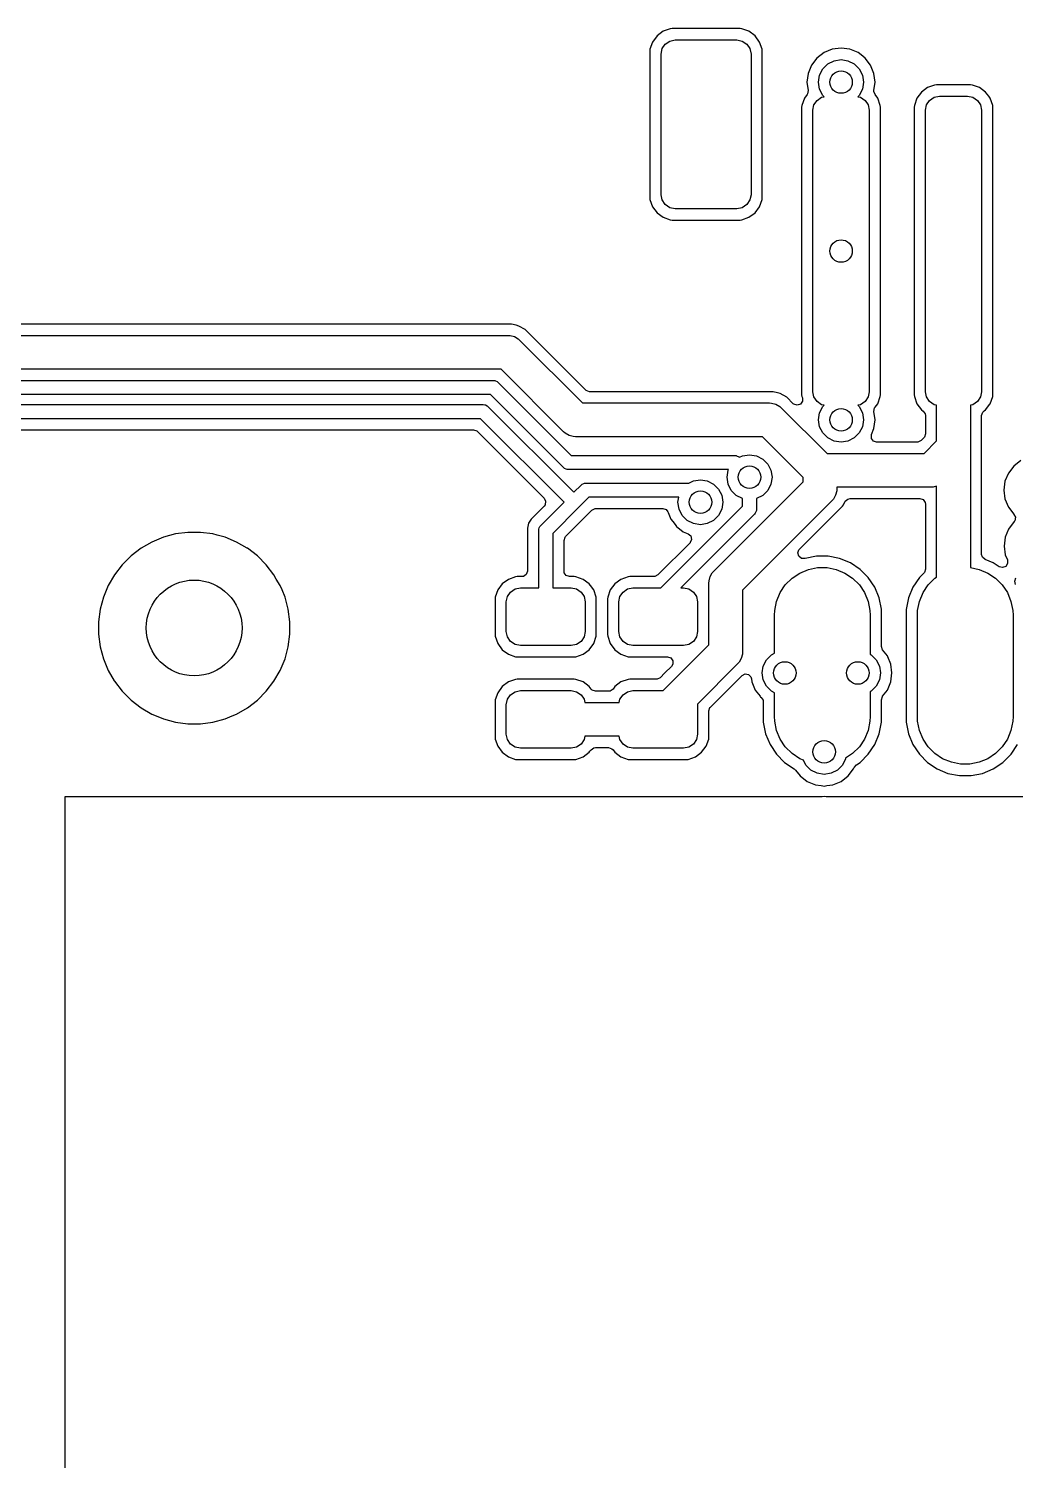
# Model space of a CAD drawing. Extents: x 0.79 to 7.64, y -5.35 to -0.98.
# Drawn here: x 4.983 to 5.673, y -3.543 to -2.541 of the extents above; entities that cross this region are included whole.
import ezdxf

# ---------------------------------------------------------------- set-up
doc = ezdxf.new("R2010")
doc.units = 0
doc.header["$MEASUREMENT"] = 0
doc.layers.add('BLACK', color=7, linetype='CONTINUOUS')

msp = doc.modelspace()

# ---------------------------------------------------------------- linework, layer by layer
at = {"layer": 'BLACK', "linetype": 'CONTINUOUS'}
for p, q in [((5.4267, -2.5432), (5.4224, -2.5464)), ((5.4317, -2.5414), (5.4267, -2.5432)), ((5.4329, -2.5413), (5.4317, -2.5414)), ((5.4317, -2.5414), (5.4317, -2.5414)), ((5.4805, -2.5413), (5.4329, -2.5413)), ((5.4329, -2.5413), (5.4329, -2.5413)), ((5.4817, -2.5414), (5.4805, -2.5413)), ((5.4805, -2.5413), (5.4805, -2.5413)), ((5.4867, -2.5432), (5.4817, -2.5414)), ((5.4817, -2.5414), (5.4817, -2.5414)), ((5.491, -2.5464), (5.4867, -2.5432)), ((5.4192, -2.5507), (5.4174, -2.5557)), ((5.4224, -2.5464), (5.4192, -2.5507)), ((5.4224, -2.5464), (5.4224, -2.5464)), ((5.4259, -2.5553), (5.4281, -2.5521)), ((5.4281, -2.5521), (5.4313, -2.55)), ((5.4313, -2.55), (5.435, -2.5492)), ((5.435, -2.5492), (5.4783, -2.5492)), ((5.4783, -2.5492), (5.4821, -2.55)), ((5.4821, -2.55), (5.4853, -2.5521)), ((5.4853, -2.5521), (5.4874, -2.5553)), ((5.4942, -2.5507), (5.491, -2.5464)), ((5.491, -2.5464), (5.491, -2.5464)), ((5.491, -2.5464), (5.491, -2.5464)), ((5.496, -2.5557), (5.4942, -2.5507)), ((5.4174, -2.5557), (5.4173, -2.5569)), ((5.4173, -2.5569), (5.4173, -2.6596)), ((5.4174, -2.5557), (5.4174, -2.5557)), ((5.4252, -2.5591), (5.4259, -2.5553)), ((5.4252, -2.6575), (5.4252, -2.5591)), ((5.4874, -2.5553), (5.4882, -2.5591)), ((5.4882, -2.5591), (5.4882, -2.6575)), ((5.4961, -2.5569), (5.496, -2.5557)), ((5.496, -2.5557), (5.496, -2.5557)), ((5.4961, -2.6596), (5.4961, -2.5569)), ((5.4961, -2.5569), (5.4961, -2.5569)), ((5.5343, -2.5619), (5.5305, -2.5668)), ((5.5393, -2.5581), (5.5343, -2.5619)), ((5.5343, -2.5619), (5.5343, -2.5619)), ((5.545, -2.5557), (5.5393, -2.5581)), ((5.5393, -2.5581), (5.5393, -2.5581)), ((5.5419, -2.566), (5.5463, -2.5638)), ((5.5512, -2.5549), (5.545, -2.5557)), ((5.545, -2.5557), (5.545, -2.5557)), ((5.5463, -2.5638), (5.5512, -2.563)), ((5.5574, -2.5557), (5.5512, -2.5549)), ((5.5512, -2.5549), (5.5512, -2.5549)), ((5.5512, -2.563), (5.556, -2.5638)), ((5.556, -2.5638), (5.5604, -2.566)), ((5.5631, -2.5581), (5.5574, -2.5557)), ((5.5574, -2.5557), (5.5574, -2.5557)), ((5.5652, -2.5597), (5.5631, -2.5581)), ((5.5631, -2.5581), (5.5631, -2.5581)), ((5.5631, -2.5581), (5.5631, -2.5581)), ((5.568, -2.5619), (5.5652, -2.5597)), ((5.5718, -2.5668), (5.568, -2.5619)), ((5.568, -2.5619), (5.568, -2.5619)), ((5.568, -2.5619), (5.568, -2.5619)), ((5.568, -2.5619), (5.568, -2.5619)), ((5.568, -2.5619), (5.568, -2.5619)), ((5.5281, -2.5726), (5.5273, -2.5787)), ((5.5305, -2.5668), (5.5281, -2.5726)), ((5.5281, -2.5726), (5.5281, -2.5726)), ((5.5305, -2.5668), (5.5305, -2.5668)), ((5.5354, -2.5787), (5.5362, -2.5739)), ((5.5362, -2.5739), (5.5384, -2.5695)), ((5.5384, -2.5695), (5.5419, -2.566)), ((5.5604, -2.566), (5.5639, -2.5695)), ((5.5639, -2.5695), (5.5662, -2.5739)), ((5.5662, -2.5739), (5.5669, -2.5787)), ((5.5742, -2.5726), (5.5718, -2.5668)), ((5.5718, -2.5668), (5.5718, -2.5668)), ((5.575, -2.5787), (5.5742, -2.5726)), ((5.5273, -2.5787), (5.5273, -2.5787)), ((5.5273, -2.5787), (5.5281, -2.5846)), ((5.5362, -2.5836), (5.5354, -2.5787)), ((5.5384, -2.588), (5.5362, -2.5836)), ((5.5662, -2.5836), (5.5639, -2.588)), ((5.5669, -2.5787), (5.5662, -2.5836)), ((5.5742, -2.5846), (5.575, -2.5787)), ((5.6117, -2.5826), (5.6074, -2.5857)), ((5.6167, -2.5808), (5.6117, -2.5826)), ((5.6179, -2.5807), (5.6167, -2.5808)), ((5.6167, -2.5808), (5.6167, -2.5808)), ((5.6419, -2.5807), (5.6179, -2.5807)), ((5.6179, -2.5807), (5.6179, -2.5807)), ((5.6431, -2.5808), (5.6419, -2.5807)), ((5.6419, -2.5807), (5.6419, -2.5807)), ((5.6481, -2.5826), (5.6431, -2.5808)), ((5.6431, -2.5808), (5.6431, -2.5808)), ((5.6524, -2.5857), (5.6481, -2.5826)), ((5.5255, -2.59), (5.5237, -2.5951)), ((5.5274, -2.5875), (5.5255, -2.59)), ((5.5255, -2.59), (5.5255, -2.59)), ((5.5277, -2.587), (5.5274, -2.5875)), ((5.5281, -2.5846), (5.5277, -2.587)), ((5.5322, -2.5947), (5.5344, -2.5915)), ((5.5344, -2.5915), (5.5376, -2.5893)), ((5.5376, -2.5893), (5.5394, -2.589)), ((5.5394, -2.589), (5.5384, -2.588)), ((5.5639, -2.588), (5.563, -2.589)), ((5.563, -2.589), (5.5648, -2.5893)), ((5.5648, -2.5893), (5.568, -2.5915)), ((5.568, -2.5915), (5.5701, -2.5947)), ((5.5742, -2.5852), (5.5742, -2.5846)), ((5.575, -2.5875), (5.5742, -2.5852)), ((5.5769, -2.59), (5.575, -2.5875)), ((5.5786, -2.5951), (5.5769, -2.59)), ((5.6042, -2.59), (5.6025, -2.5951)), ((5.6074, -2.5857), (5.6042, -2.59)), ((5.6074, -2.5857), (5.6074, -2.5857)), ((5.611, -2.5947), (5.6131, -2.5915)), ((5.6131, -2.5915), (5.6163, -2.5893)), ((5.6163, -2.5893), (5.6201, -2.5886)), ((5.6201, -2.5886), (5.6398, -2.5886)), ((5.6398, -2.5886), (5.6435, -2.5893)), ((5.6435, -2.5893), (5.6467, -2.5915)), ((5.6467, -2.5915), (5.6489, -2.5947)), ((5.6546, -2.5886), (5.6524, -2.5857)), ((5.6524, -2.5857), (5.6524, -2.5857)), ((5.6524, -2.5857), (5.6524, -2.5857)), ((5.6524, -2.5857), (5.6524, -2.5857)), ((5.6524, -2.5857), (5.6524, -2.5857)), ((5.6556, -2.59), (5.6546, -2.5886)), ((5.6574, -2.5951), (5.6556, -2.59)), ((5.5237, -2.5951), (5.5236, -2.5963)), ((5.5236, -2.5963), (5.5236, -2.7974)), ((5.5237, -2.5951), (5.5237, -2.5951)), ((5.5315, -2.5984), (5.5322, -2.5947)), ((5.5315, -2.7953), (5.5315, -2.5984)), ((5.5701, -2.5947), (5.5709, -2.5984)), ((5.5709, -2.5984), (5.5709, -2.7953)), ((5.5788, -2.5963), (5.5786, -2.5951)), ((5.5786, -2.5951), (5.5786, -2.5951)), ((5.5788, -2.7974), (5.5788, -2.5963)), ((5.5788, -2.5963), (5.5788, -2.5963)), ((5.6025, -2.5951), (5.6023, -2.5963)), ((5.6023, -2.5963), (5.6023, -2.7974)), ((5.6025, -2.5951), (5.6025, -2.5951)), ((5.6102, -2.5984), (5.611, -2.5947)), ((5.6102, -2.7953), (5.6102, -2.5984)), ((5.6489, -2.5947), (5.6496, -2.5984)), ((5.6496, -2.5984), (5.6496, -2.7953)), ((5.6575, -2.5963), (5.6574, -2.5951)), ((5.6574, -2.5951), (5.6574, -2.5951)), ((5.6575, -2.7974), (5.6575, -2.5963)), ((5.6575, -2.5963), (5.6575, -2.5963)), ((5.4173, -2.6596), (5.4174, -2.6608)), ((5.4174, -2.6608), (5.4174, -2.6608)), ((5.4174, -2.6608), (5.4192, -2.6659)), ((5.4259, -2.6612), (5.4252, -2.6575)), ((5.4281, -2.6644), (5.4259, -2.6612)), ((5.4874, -2.6612), (5.4853, -2.6644)), ((5.4882, -2.6575), (5.4874, -2.6612)), ((5.4942, -2.6659), (5.496, -2.6608)), ((5.496, -2.6608), (5.4961, -2.6596)), ((5.4961, -2.6596), (5.4961, -2.6596)), ((5.4192, -2.6659), (5.4224, -2.6702)), ((5.4224, -2.6702), (5.4224, -2.6702)), ((5.4224, -2.6702), (5.4224, -2.6702)), ((5.4224, -2.6702), (5.4224, -2.6702)), ((5.4224, -2.6702), (5.4224, -2.6702)), ((5.4224, -2.6702), (5.4267, -2.6733)), ((5.4267, -2.6733), (5.4267, -2.6733)), ((5.4267, -2.6733), (5.4267, -2.6733)), ((5.4267, -2.6733), (5.4317, -2.6751)), ((5.4313, -2.6666), (5.4281, -2.6644)), ((5.435, -2.6673), (5.4313, -2.6666)), ((5.4783, -2.6673), (5.435, -2.6673)), ((5.4821, -2.6666), (5.4783, -2.6673)), ((5.4817, -2.6751), (5.4867, -2.6733)), ((5.4853, -2.6644), (5.4821, -2.6666)), ((5.4867, -2.6733), (5.491, -2.6702)), ((5.491, -2.6702), (5.4942, -2.6659)), ((5.4317, -2.6751), (5.4329, -2.6752)), ((5.4329, -2.6752), (5.4329, -2.6752)), ((5.4329, -2.6752), (5.4329, -2.6752)), ((5.4329, -2.6752), (5.4805, -2.6752)), ((5.4805, -2.6752), (5.4817, -2.6751)), ((5.4805, -2.6752), (5.4805, -2.6752)), ((5.3206, -2.748), (4.8989, -2.748)), ((5.3237, -2.7488), (5.3206, -2.748)), ((5.3257, -2.7494), (5.3237, -2.7488)), ((5.3301, -2.7519), (5.3257, -2.7494)), ((5.3257, -2.7494), (5.3257, -2.7494)), ((5.3527, -2.7745), (5.3301, -2.7519)), ((5.3301, -2.7519), (5.3301, -2.7519)), ((5.3301, -2.7519), (5.3301, -2.7519)), ((4.8963, -2.7559), (5.3181, -2.7559)), ((5.3181, -2.7559), (5.3196, -2.756)), ((5.3196, -2.756), (5.3226, -2.7568)), ((5.3226, -2.7568), (5.3252, -2.7583)), ((5.3252, -2.7583), (5.3264, -2.7594)), ((5.3264, -2.7594), (5.3702, -2.8031)), ((5.3132, -2.7795), (4.9012, -2.7795)), ((5.3569, -2.8233), (5.3132, -2.7795)), ((5.3723, -2.7941), (5.3527, -2.7745)), ((4.9065, -2.7874), (5.3079, -2.7874)), ((5.3079, -2.7874), (5.3088, -2.7875)), ((5.3088, -2.7875), (5.3088, -2.7875)), ((5.3088, -2.7875), (5.3093, -2.7877)), ((5.3093, -2.7877), (5.3106, -2.7882)), ((5.3106, -2.7882), (5.3106, -2.7882)), ((5.3106, -2.7882), (5.3113, -2.7888)), ((5.3113, -2.7888), (5.3624, -2.8399)), ((5.3728, -2.7945), (5.3723, -2.7941)), ((5.3058, -2.7972), (4.9114, -2.7972)), ((4.9234, -2.8043), (5.3008, -2.8043)), ((5.3008, -2.8043), (5.3018, -2.8044)), ((5.3018, -2.8044), (5.3018, -2.8044)), ((5.3018, -2.8044), (5.3023, -2.8046)), ((5.3569, -2.8483), (5.3058, -2.7972)), ((5.3702, -2.8031), (5.5011, -2.8031)), ((5.3751, -2.7953), (5.3728, -2.7945)), ((5.5037, -2.7953), (5.3751, -2.7953)), ((5.5011, -2.8031), (5.5026, -2.8033)), ((5.5026, -2.8033), (5.5056, -2.804)), ((5.5067, -2.7961), (5.5037, -2.7953)), ((5.5037, -2.7953), (5.5037, -2.7953)), ((5.5056, -2.804), (5.5083, -2.8056)), ((5.5087, -2.7966), (5.5067, -2.7961)), ((5.5132, -2.7992), (5.5087, -2.7966)), ((5.5087, -2.7966), (5.5087, -2.7966)), ((5.5176, -2.8037), (5.5132, -2.7992)), ((5.5132, -2.7992), (5.5132, -2.7992)), ((5.5132, -2.7992), (5.5132, -2.7992)), ((5.5182, -2.8041), (5.5176, -2.8037)), ((5.5205, -2.8048), (5.5182, -2.8041)), ((5.5227, -2.804), (5.5205, -2.8048)), ((5.5241, -2.802), (5.5227, -2.804)), ((5.5236, -2.7974), (5.5237, -2.7986)), ((5.5237, -2.7986), (5.5237, -2.7986)), ((5.5237, -2.7986), (5.5237, -2.7986)), ((5.5237, -2.7986), (5.5239, -2.7992)), ((5.5239, -2.7992), (5.5241, -2.7996)), ((5.5241, -2.7996), (5.5241, -2.802)), ((5.5322, -2.799), (5.5315, -2.7953)), ((5.5344, -2.8022), (5.5322, -2.799)), ((5.5376, -2.8044), (5.5344, -2.8022)), ((5.5394, -2.8047), (5.5376, -2.8044)), ((5.5648, -2.8044), (5.563, -2.8047)), ((5.568, -2.8022), (5.5648, -2.8044)), ((5.5701, -2.799), (5.568, -2.8022)), ((5.5709, -2.7953), (5.5701, -2.799)), ((5.575, -2.8062), (5.5769, -2.8037)), ((5.5769, -2.8037), (5.5786, -2.7986)), ((5.5769, -2.8037), (5.5769, -2.8037)), ((5.5769, -2.8037), (5.5769, -2.8037)), ((5.5769, -2.8037), (5.5769, -2.8037)), ((5.5786, -2.7986), (5.5788, -2.7974)), ((5.5788, -2.7974), (5.5788, -2.7974)), ((5.6023, -2.7974), (5.6025, -2.7986)), ((5.6025, -2.7986), (5.6025, -2.7986)), ((5.6025, -2.7986), (5.6042, -2.8037)), ((5.6042, -2.8037), (5.6074, -2.808)), ((5.611, -2.799), (5.6102, -2.7953)), ((5.6131, -2.8022), (5.611, -2.799)), ((5.6163, -2.8044), (5.6131, -2.8022)), ((5.6181, -2.8047), (5.6163, -2.8044)), ((5.6435, -2.8044), (5.6417, -2.8047)), ((5.6467, -2.8022), (5.6435, -2.8044)), ((5.6489, -2.799), (5.6467, -2.8022)), ((5.6496, -2.7953), (5.6489, -2.799)), ((5.6524, -2.808), (5.6554, -2.804)), ((5.6554, -2.804), (5.6556, -2.8037)), ((5.6556, -2.8037), (5.6574, -2.7986)), ((5.6574, -2.7986), (5.6575, -2.7974)), ((5.6575, -2.7974), (5.6575, -2.7974)), ((5.2988, -2.8142), (4.9283, -2.8142)), ((5.3573, -2.8726), (5.2988, -2.8142)), ((5.3023, -2.8046), (5.3036, -2.8052)), ((5.3036, -2.8052), (5.3036, -2.8052)), ((5.3036, -2.8052), (5.3043, -2.8058)), ((5.3043, -2.8058), (5.3642, -2.8657)), ((5.5083, -2.8056), (5.5094, -2.8066)), ((5.5094, -2.8066), (5.5414, -2.8386)), ((5.5354, -2.815), (5.5362, -2.8101)), ((5.5362, -2.8101), (5.5384, -2.8057)), ((5.5384, -2.8057), (5.5394, -2.8047)), ((5.563, -2.8047), (5.5639, -2.8057)), ((5.5639, -2.8057), (5.5662, -2.8101)), ((5.5662, -2.8101), (5.5669, -2.815)), ((5.5742, -2.8091), (5.5747, -2.8067)), ((5.575, -2.815), (5.5742, -2.8091)), ((5.5747, -2.8067), (5.575, -2.8062)), ((5.6074, -2.808), (5.6086, -2.8089)), ((5.6086, -2.8089), (5.61, -2.8108)), ((5.61, -2.8108), (5.6102, -2.812)), ((5.6102, -2.812), (5.6102, -2.8249)), ((5.6181, -2.8298), (5.6181, -2.8047)), ((5.6417, -2.8047), (5.6417, -2.8346)), ((5.6496, -2.812), (5.6504, -2.8097)), ((5.6496, -2.9091), (5.6496, -2.812)), ((5.6504, -2.8097), (5.6512, -2.8089)), ((5.6512, -2.8089), (5.6513, -2.8088)), ((5.6513, -2.8088), (5.6524, -2.808)), ((5.6524, -2.808), (5.6524, -2.808)), ((5.6524, -2.808), (5.6524, -2.808)), ((4.9401, -2.8221), (5.2939, -2.8221)), ((5.2939, -2.8221), (5.2962, -2.8228)), ((5.2962, -2.8228), (5.2967, -2.8232)), ((5.2967, -2.8232), (5.3433, -2.8699)), ((5.3581, -2.8243), (5.3569, -2.8233)), ((5.3608, -2.8259), (5.3581, -2.8243)), ((5.5362, -2.8198), (5.5354, -2.815)), ((5.5384, -2.8242), (5.5362, -2.8198)), ((5.5419, -2.8277), (5.5384, -2.8242)), ((5.5639, -2.8242), (5.5604, -2.8277)), ((5.5662, -2.8198), (5.5639, -2.8242)), ((5.5669, -2.815), (5.5662, -2.8198)), ((5.5725, -2.8253), (5.5742, -2.8211)), ((5.5742, -2.8211), (5.575, -2.815)), ((5.5742, -2.8211), (5.5742, -2.8211)), ((5.5742, -2.8211), (5.5742, -2.8211)), ((5.3638, -2.8267), (5.3608, -2.8259)), ((5.3653, -2.8268), (5.3638, -2.8267)), ((5.4962, -2.8268), (5.3653, -2.8268)), ((5.5247, -2.8553), (5.4962, -2.8268)), ((5.5463, -2.8299), (5.5419, -2.8277)), ((5.5512, -2.8307), (5.5463, -2.8299)), ((5.556, -2.8299), (5.5512, -2.8307)), ((5.5604, -2.8277), (5.556, -2.8299)), ((5.5724, -2.8256), (5.5725, -2.8253)), ((5.5724, -2.828), (5.5724, -2.8256)), ((5.5738, -2.8299), (5.5724, -2.828)), ((5.5761, -2.8307), (5.5738, -2.8299)), ((5.6044, -2.8307), (5.5761, -2.8307)), ((5.605, -2.8306), (5.6044, -2.8307)), ((5.6072, -2.8295), (5.605, -2.8306)), ((5.6091, -2.8276), (5.6072, -2.8295)), ((5.6095, -2.8272), (5.6091, -2.8276)), ((5.6093, -2.8386), (5.6181, -2.8298)), ((5.6102, -2.8249), (5.6095, -2.8272)), ((5.3624, -2.8399), (5.4769, -2.8399)), ((5.4769, -2.8399), (5.4778, -2.84)), ((5.4778, -2.84), (5.4778, -2.84)), ((5.4778, -2.84), (5.4781, -2.8401)), ((5.4781, -2.8401), (5.4796, -2.8408)), ((5.4796, -2.8408), (5.4796, -2.8408)), ((5.4796, -2.8408), (5.4802, -2.8412)), ((5.4802, -2.8412), (5.4823, -2.8401)), ((5.4823, -2.8401), (5.4871, -2.8394)), ((5.4871, -2.8394), (5.492, -2.8401)), ((5.492, -2.8401), (5.4964, -2.8424)), ((5.4964, -2.8424), (5.4999, -2.8459)), ((5.5414, -2.8386), (5.6093, -2.8386)), ((5.6417, -2.8346), (5.6417, -2.9184)), ((5.6771, -2.8435), (5.6721, -2.8473)), ((5.3577, -2.849), (5.3569, -2.8483)), ((5.3588, -2.8494), (5.3577, -2.849)), ((5.3577, -2.849), (5.3577, -2.849)), ((5.3594, -2.8497), (5.3588, -2.8494)), ((5.3604, -2.8498), (5.3594, -2.8497)), ((5.3594, -2.8497), (5.3594, -2.8497)), ((5.4724, -2.8498), (5.3604, -2.8498)), ((5.4714, -2.8551), (5.4722, -2.8503)), ((5.4722, -2.8503), (5.4724, -2.8498)), ((5.4999, -2.8459), (5.5021, -2.8503)), ((5.5021, -2.8503), (5.5029, -2.8551)), ((5.6683, -2.8523), (5.6659, -2.858)), ((5.6721, -2.8473), (5.6683, -2.8523)), ((5.6683, -2.8523), (5.6683, -2.8523)), ((5.6721, -2.8473), (5.6721, -2.8473)), ((5.3642, -2.8657), (5.3692, -2.8607)), ((5.3692, -2.8607), (5.3699, -2.8601)), ((5.3699, -2.8601), (5.3712, -2.8596)), ((5.3699, -2.8601), (5.3699, -2.8601)), ((5.3712, -2.8596), (5.3717, -2.8593)), ((5.3717, -2.8593), (5.3717, -2.8593)), ((5.3717, -2.8593), (5.3727, -2.8593)), ((5.3727, -2.8593), (5.4443, -2.8593)), ((5.4443, -2.8593), (5.4447, -2.8593)), ((5.4447, -2.8593), (5.4479, -2.8576)), ((5.4479, -2.8576), (5.4528, -2.8569)), ((5.4528, -2.8569), (5.4576, -2.8576)), ((5.4576, -2.8576), (5.462, -2.8599)), ((5.462, -2.8599), (5.4655, -2.8634)), ((5.4621, -2.9208), (5.5247, -2.8583)), ((5.4655, -2.8634), (5.4677, -2.8678)), ((5.4722, -2.86), (5.4714, -2.8551)), ((5.4744, -2.8644), (5.4722, -2.86)), ((5.4779, -2.8679), (5.4744, -2.8644)), ((5.4999, -2.8644), (5.4964, -2.8679)), ((5.5021, -2.86), (5.4999, -2.8644)), ((5.5029, -2.8551), (5.5021, -2.86)), ((5.5247, -2.8583), (5.5247, -2.8553)), ((5.5483, -2.8632), (5.5482, -2.8647)), ((5.6142, -2.8622), (5.5483, -2.8622)), ((5.5483, -2.8622), (5.5483, -2.8632)), ((5.6157, -2.8621), (5.6142, -2.8622)), ((5.6181, -2.8615), (5.6157, -2.8621)), ((5.6181, -2.925), (5.6181, -2.8615)), ((5.6659, -2.858), (5.6651, -2.8642)), ((5.6651, -2.8642), (5.6651, -2.8642)), ((5.6651, -2.8642), (5.6659, -2.8703)), ((5.6659, -2.858), (5.6659, -2.858)), ((5.341, -2.8889), (5.3573, -2.8726)), ((5.3433, -2.8699), (5.3444, -2.872)), ((5.3441, -2.8744), (5.3433, -2.8754)), ((5.3444, -2.872), (5.3441, -2.8744)), ((5.3747, -2.8691), (5.3677, -2.8761)), ((5.4376, -2.8691), (5.3747, -2.8691)), ((5.437, -2.8726), (5.4376, -2.8691)), ((5.4378, -2.8775), (5.437, -2.8726)), ((5.4677, -2.8678), (5.4685, -2.8726)), ((5.4685, -2.8726), (5.4677, -2.8775)), ((5.4822, -2.8701), (5.4779, -2.8679)), ((5.4822, -2.8755), (5.4822, -2.8701)), ((5.5449, -2.8715), (5.4823, -2.9341)), ((5.4964, -2.8679), (5.4921, -2.8701)), ((5.4921, -2.8701), (5.4921, -2.8775)), ((5.5459, -2.8704), (5.5449, -2.8715)), ((5.5474, -2.8677), (5.5459, -2.8704)), ((5.5482, -2.8647), (5.5474, -2.8677)), ((5.5523, -2.8753), (5.5528, -2.8744)), ((5.5528, -2.8744), (5.5541, -2.872)), ((5.5541, -2.872), (5.5559, -2.8704)), ((5.5559, -2.8704), (5.5575, -2.8701)), ((5.5575, -2.8701), (5.6063, -2.8701)), ((5.6063, -2.8701), (5.6086, -2.8708)), ((5.6086, -2.8708), (5.61, -2.8728)), ((5.61, -2.8728), (5.6102, -2.874)), ((5.6102, -2.874), (5.6102, -2.9195)), ((5.6659, -2.8703), (5.6659, -2.8703)), ((5.6659, -2.8703), (5.6683, -2.8761)), ((5.3342, -2.8845), (5.3325, -2.8874)), ((5.3433, -2.8754), (5.3342, -2.8845)), ((5.3342, -2.8845), (5.3342, -2.8845)), ((5.3677, -2.8761), (5.3494, -2.8944)), ((5.3584, -2.8965), (5.3768, -2.8781)), ((5.3677, -2.8761), (5.3677, -2.8761)), ((5.3768, -2.8781), (5.379, -2.877)), ((5.379, -2.877), (5.3796, -2.877)), ((5.3796, -2.877), (5.4264, -2.877)), ((5.4251, -2.9326), (5.4822, -2.8755)), ((5.4264, -2.877), (5.4287, -2.8777)), ((5.4287, -2.8777), (5.43, -2.8794)), ((5.43, -2.8794), (5.4302, -2.8799)), ((5.4302, -2.8799), (5.4321, -2.8845)), ((5.4321, -2.8845), (5.4321, -2.8845)), ((5.4321, -2.8845), (5.4334, -2.8862)), ((5.44, -2.8819), (5.4378, -2.8775)), ((5.4906, -2.881), (5.439, -2.9326)), ((5.4435, -2.8854), (5.44, -2.8819)), ((5.4655, -2.8819), (5.462, -2.8854)), ((5.4677, -2.8775), (5.4655, -2.8819)), ((5.4912, -2.8802), (5.4906, -2.881)), ((5.4917, -2.879), (5.4912, -2.8802)), ((5.4912, -2.8802), (5.4912, -2.8802)), ((5.492, -2.8785), (5.4917, -2.879)), ((5.4921, -2.8775), (5.492, -2.8785)), ((5.492, -2.8785), (5.492, -2.8785)), ((5.5221, -2.9055), (5.5523, -2.8753)), ((5.6683, -2.8761), (5.6683, -2.8761)), ((5.6683, -2.8761), (5.6721, -2.881)), ((5.6721, -2.881), (5.6721, -2.881)), ((5.6721, -2.881), (5.6721, -2.881)), ((5.6721, -2.881), (5.6721, -2.881)), ((5.6721, -2.881), (5.6721, -2.8811)), ((5.6721, -2.8811), (5.6723, -2.8812)), ((5.6723, -2.8812), (5.6722, -2.8813)), ((5.6722, -2.8813), (5.6732, -2.8832)), ((5.6732, -2.8832), (5.6728, -2.8856)), ((5.094, -2.8937), (5.0853, -2.8948)), ((5.1028, -2.8937), (5.094, -2.8937)), ((5.094, -2.8937), (5.094, -2.8937)), ((5.1115, -2.8948), (5.1028, -2.8937)), ((5.3325, -2.8874), (5.3317, -2.8907)), ((5.3317, -2.8907), (5.3317, -2.9208)), ((5.3325, -2.8874), (5.3325, -2.8874)), ((5.3325, -2.8874), (5.3325, -2.8874)), ((5.3396, -2.8924), (5.3397, -2.8914)), ((5.3396, -2.9326), (5.3396, -2.8924)), ((5.3397, -2.8914), (5.34, -2.8906)), ((5.3397, -2.8914), (5.3397, -2.8914)), ((5.34, -2.8906), (5.3404, -2.8896)), ((5.3404, -2.8896), (5.341, -2.8889)), ((5.3404, -2.8896), (5.3404, -2.8896)), ((5.3494, -2.8944), (5.3494, -2.9326)), ((5.4334, -2.8862), (5.4357, -2.8892)), ((5.4357, -2.8892), (5.4359, -2.8895)), ((5.4359, -2.8895), (5.4408, -2.8933)), ((5.4408, -2.8933), (5.4442, -2.8947)), ((5.4479, -2.8876), (5.4435, -2.8854)), ((5.4528, -2.8884), (5.4479, -2.8876)), ((5.4576, -2.8876), (5.4528, -2.8884)), ((5.462, -2.8854), (5.4576, -2.8876)), ((5.6685, -2.8914), (5.6661, -2.8971)), ((5.6724, -2.8862), (5.6685, -2.8914)), ((5.6685, -2.8914), (5.6685, -2.8914)), ((5.6728, -2.8856), (5.6724, -2.8862)), ((5.6724, -2.8862), (5.6724, -2.8862)), ((5.0688, -2.9005), (5.0612, -2.9048)), ((5.0769, -2.8971), (5.0688, -2.9005)), ((5.0688, -2.9005), (5.0688, -2.9005)), ((5.0853, -2.8948), (5.0769, -2.8971)), ((5.0853, -2.8948), (5.0853, -2.8948)), ((5.1146, -2.8957), (5.1115, -2.8948)), ((5.1115, -2.8948), (5.1115, -2.8948)), ((5.1115, -2.8948), (5.1115, -2.8948)), ((5.12, -2.8971), (5.1146, -2.8957)), ((5.1281, -2.9005), (5.12, -2.8971)), ((5.1356, -2.9048), (5.1281, -2.9005)), ((5.1281, -2.9005), (5.1281, -2.9005)), ((5.3573, -2.8993), (5.358, -2.897)), ((5.3573, -2.9208), (5.3573, -2.8993)), ((5.358, -2.897), (5.3584, -2.8965)), ((5.4455, -2.901), (5.423, -2.9235)), ((5.4442, -2.8947), (5.446, -2.8962)), ((5.4457, -2.9008), (5.4455, -2.901)), ((5.4466, -2.8986), (5.4457, -2.9008)), ((5.446, -2.8962), (5.4466, -2.8986)), ((5.6661, -2.8971), (5.6653, -2.9033)), ((5.6653, -2.9033), (5.6653, -2.9033)), ((5.6653, -2.9033), (5.6661, -2.9095)), ((5.6661, -2.8971), (5.6661, -2.8971)), ((5.0542, -2.9102), (5.048, -2.9164)), ((5.0612, -2.9048), (5.0542, -2.9102)), ((5.1357, -2.9048), (5.1356, -2.9048)), ((5.1427, -2.9102), (5.1357, -2.9048)), ((5.1489, -2.9164), (5.1427, -2.9102)), ((5.5209, -2.9081), (5.5217, -2.9059)), ((5.5216, -2.9104), (5.5209, -2.9081)), ((5.5236, -2.9119), (5.5216, -2.9104)), ((5.5217, -2.9059), (5.5221, -2.9055)), ((5.5259, -2.9119), (5.5236, -2.9119)), ((5.526, -2.9119), (5.5259, -2.9119)), ((5.5259, -2.9119), (5.5259, -2.912)), ((5.5259, -2.912), (5.5259, -2.9119)), ((5.534, -2.9103), (5.526, -2.9119)), ((5.526, -2.9119), (5.526, -2.9119)), ((5.5422, -2.9103), (5.534, -2.9103)), ((5.534, -2.9103), (5.534, -2.9103)), ((5.5502, -2.9119), (5.5422, -2.9103)), ((5.5422, -2.9103), (5.5422, -2.9103)), ((5.5577, -2.915), (5.5502, -2.9119)), ((5.6502, -2.9111), (5.6496, -2.9091)), ((5.652, -2.9127), (5.6502, -2.9111)), ((5.6577, -2.915), (5.652, -2.9127)), ((5.6661, -2.9095), (5.6661, -2.9095)), ((5.6661, -2.9095), (5.6676, -2.913)), ((5.6676, -2.913), (5.6678, -2.9154)), ((5.0426, -2.9234), (5.0383, -2.931)), ((5.048, -2.9164), (5.0426, -2.9234)), ((5.1542, -2.9234), (5.1489, -2.9164)), ((5.1559, -2.9264), (5.1542, -2.9234)), ((5.3246, -2.9247), (5.3234, -2.9248)), ((5.3278, -2.9247), (5.3246, -2.9247)), ((5.329, -2.9245), (5.3278, -2.9247)), ((5.3309, -2.9231), (5.329, -2.9245)), ((5.3317, -2.9208), (5.3309, -2.9231)), ((5.3575, -2.922), (5.3573, -2.9208)), ((5.3589, -2.9239), (5.3575, -2.922)), ((5.3612, -2.9247), (5.3589, -2.9239)), ((5.3643, -2.9247), (5.3612, -2.9247)), ((5.3655, -2.9248), (5.3643, -2.9247)), ((5.3643, -2.9247), (5.3643, -2.9247)), ((5.4034, -2.9247), (5.4022, -2.9248)), ((5.4202, -2.9247), (5.4034, -2.9247)), ((5.4208, -2.9246), (5.4202, -2.9247)), ((5.423, -2.9235), (5.4208, -2.9246)), ((5.4588, -2.9277), (5.4596, -2.9247)), ((5.4596, -2.9247), (5.4611, -2.922)), ((5.4611, -2.922), (5.4621, -2.9208)), ((5.5169, -2.9258), (5.5223, -2.9222)), ((5.5223, -2.9222), (5.5284, -2.9197)), ((5.5284, -2.9197), (5.5348, -2.9184)), ((5.5348, -2.9184), (5.5414, -2.9184)), ((5.5414, -2.9184), (5.5478, -2.9197)), ((5.5478, -2.9197), (5.5539, -2.9222)), ((5.5539, -2.9222), (5.5593, -2.9258)), ((5.5645, -2.9196), (5.5577, -2.915)), ((5.5702, -2.9253), (5.5645, -2.9196)), ((5.5645, -2.9196), (5.5645, -2.9196)), ((5.6091, -2.9222), (5.606, -2.9253)), ((5.6095, -2.9218), (5.6091, -2.9222)), ((5.6102, -2.9195), (5.6095, -2.9218)), ((5.6417, -2.9184), (5.6478, -2.9197)), ((5.6478, -2.9197), (5.6539, -2.9222)), ((5.6539, -2.9222), (5.6593, -2.9258)), ((5.6618, -2.9178), (5.6577, -2.915)), ((5.6619, -2.9179), (5.6618, -2.9178)), ((5.6643, -2.9184), (5.6619, -2.9179)), ((5.6665, -2.9175), (5.6643, -2.9184)), ((5.6678, -2.9154), (5.6665, -2.9175)), ((5.0383, -2.931), (5.0349, -2.9391)), ((5.0383, -2.931), (5.0383, -2.931)), ((5.1586, -2.931), (5.1559, -2.9264)), ((5.1599, -2.934), (5.1586, -2.931)), ((5.1586, -2.931), (5.1586, -2.931)), ((5.162, -2.9391), (5.1599, -2.934)), ((5.3109, -2.934), (5.3091, -2.9391)), ((5.3141, -2.9297), (5.3109, -2.934)), ((5.3184, -2.9266), (5.3141, -2.9297)), ((5.3141, -2.9297), (5.3141, -2.9297)), ((5.3234, -2.9248), (5.3184, -2.9266)), ((5.3198, -2.9355), (5.323, -2.9333)), ((5.323, -2.9333), (5.3268, -2.9326)), ((5.3234, -2.9248), (5.3234, -2.9248)), ((5.3268, -2.9326), (5.3396, -2.9326)), ((5.3494, -2.9326), (5.3622, -2.9326)), ((5.3622, -2.9326), (5.366, -2.9333)), ((5.3706, -2.9266), (5.3655, -2.9248)), ((5.3655, -2.9248), (5.3655, -2.9248)), ((5.366, -2.9333), (5.3692, -2.9355)), ((5.3749, -2.9297), (5.3706, -2.9266)), ((5.3758, -2.931), (5.3749, -2.9297)), ((5.3749, -2.9297), (5.3749, -2.9297)), ((5.3749, -2.9297), (5.3749, -2.9297)), ((5.3749, -2.9297), (5.3749, -2.9297)), ((5.3749, -2.9297), (5.3749, -2.9297)), ((5.3781, -2.934), (5.3758, -2.931)), ((5.3798, -2.9391), (5.3781, -2.934)), ((5.3897, -2.934), (5.3879, -2.9391)), ((5.3928, -2.9297), (5.3897, -2.934)), ((5.3971, -2.9266), (5.3928, -2.9297)), ((5.3928, -2.9297), (5.3928, -2.9297)), ((5.4022, -2.9248), (5.3971, -2.9266)), ((5.3986, -2.9355), (5.4017, -2.9333)), ((5.4017, -2.9333), (5.4055, -2.9326)), ((5.4022, -2.9248), (5.4022, -2.9248)), ((5.4055, -2.9326), (5.4251, -2.9326)), ((5.439, -2.9326), (5.4409, -2.9326)), ((5.4409, -2.9326), (5.4447, -2.9333)), ((5.4447, -2.9333), (5.4479, -2.9355)), ((5.4587, -2.9292), (5.4588, -2.9277)), ((5.4587, -2.9725), (5.4587, -2.9292)), ((5.4823, -2.9341), (5.4823, -2.9774)), ((5.5086, -2.9359), (5.5122, -2.9305)), ((5.5122, -2.9305), (5.5169, -2.9258)), ((5.5593, -2.9258), (5.564, -2.9305)), ((5.564, -2.9305), (5.5676, -2.9359)), ((5.5748, -2.9321), (5.5702, -2.9253)), ((5.5779, -2.9396), (5.5748, -2.9321)), ((5.6015, -2.9321), (5.5983, -2.9396)), ((5.606, -2.9253), (5.6015, -2.9321)), ((5.6086, -2.9359), (5.6122, -2.9305)), ((5.6122, -2.9305), (5.6169, -2.9258)), ((5.6169, -2.9258), (5.6181, -2.925)), ((5.6593, -2.9258), (5.664, -2.9305)), ((5.664, -2.9305), (5.6676, -2.9359)), ((5.6728, -2.9278), (5.6736, -2.9255)), ((5.6734, -2.9301), (5.6728, -2.9278)), ((5.0349, -2.9391), (5.0326, -2.9475)), ((5.1642, -2.9475), (5.162, -2.9391)), ((5.3091, -2.9391), (5.309, -2.9403)), ((5.309, -2.9403), (5.309, -2.9652)), ((5.3091, -2.9391), (5.3091, -2.9391)), ((5.3169, -2.9424), (5.3177, -2.9387)), ((5.3169, -2.9631), (5.3169, -2.9424)), ((5.3177, -2.9387), (5.3198, -2.9355)), ((5.3692, -2.9355), (5.3713, -2.9387)), ((5.3713, -2.9387), (5.372, -2.9424)), ((5.372, -2.9424), (5.372, -2.9631)), ((5.3799, -2.9403), (5.3798, -2.9391)), ((5.3799, -2.9652), (5.3799, -2.9403)), ((5.3799, -2.9403), (5.3799, -2.9403)), ((5.3879, -2.9391), (5.3878, -2.9403)), ((5.3878, -2.9403), (5.3878, -2.9652)), ((5.3879, -2.9391), (5.3879, -2.9391)), ((5.3957, -2.9424), (5.3964, -2.9387)), ((5.3957, -2.9631), (5.3957, -2.9424)), ((5.3964, -2.9387), (5.3986, -2.9355)), ((5.4479, -2.9355), (5.45, -2.9387)), ((5.45, -2.9387), (5.4508, -2.9424)), ((5.4508, -2.9424), (5.4508, -2.9631)), ((5.5048, -2.9484), (5.5061, -2.942)), ((5.5061, -2.942), (5.5086, -2.9359)), ((5.5676, -2.9359), (5.5701, -2.942)), ((5.5701, -2.942), (5.5714, -2.9484)), ((5.5795, -2.9475), (5.5779, -2.9396)), ((5.5983, -2.9396), (5.5968, -2.9476)), ((5.6048, -2.9484), (5.6061, -2.942)), ((5.6061, -2.942), (5.6086, -2.9359)), ((5.6676, -2.9359), (5.6701, -2.942)), ((5.6701, -2.942), (5.6714, -2.9484)), ((5.0326, -2.9475), (5.0315, -2.9562)), ((5.0326, -2.9475), (5.0326, -2.9475)), ((5.1654, -2.9562), (5.1642, -2.9475)), ((5.5046, -2.9517), (5.5048, -2.9484)), ((5.5046, -2.9783), (5.5046, -2.9517)), ((5.5714, -2.9484), (5.5716, -2.9517)), ((5.5716, -2.9517), (5.5716, -2.979)), ((5.5795, -2.9476), (5.5795, -2.9475)), ((5.5795, -2.9734), (5.5795, -2.9476)), ((5.5795, -2.9476), (5.5795, -2.9476)), ((5.5968, -2.9476), (5.5968, -3.0266)), ((5.6046, -2.9517), (5.6048, -2.9484)), ((5.6046, -3.0226), (5.6046, -2.9517)), ((5.6714, -2.9484), (5.6716, -2.9517)), ((5.6716, -2.9517), (5.6716, -3.0226)), ((5.0315, -2.9562), (5.0315, -2.965)), ((5.1654, -2.965), (5.1654, -2.9562)), ((5.3177, -2.9669), (5.3169, -2.9631)), ((5.372, -2.9631), (5.3713, -2.9669)), ((5.3964, -2.9669), (5.3957, -2.9631)), ((5.4508, -2.9631), (5.45, -2.9669)), ((5.0315, -2.965), (5.0326, -2.9737)), ((5.0326, -2.9737), (5.0326, -2.9737)), ((5.0326, -2.9737), (5.0349, -2.9822)), ((5.162, -2.9822), (5.1642, -2.9737)), ((5.1642, -2.9737), (5.1654, -2.965)), ((5.309, -2.9652), (5.3091, -2.9664)), ((5.3091, -2.9664), (5.3091, -2.9664)), ((5.3091, -2.9664), (5.3109, -2.9715)), ((5.3109, -2.9715), (5.3141, -2.9758)), ((5.3198, -2.9701), (5.3177, -2.9669)), ((5.323, -2.9722), (5.3198, -2.9701)), ((5.3268, -2.9729), (5.323, -2.9722)), ((5.3622, -2.9729), (5.3268, -2.9729)), ((5.366, -2.9722), (5.3622, -2.9729)), ((5.3692, -2.9701), (5.366, -2.9722)), ((5.3713, -2.9669), (5.3692, -2.9701)), ((5.3749, -2.9758), (5.3781, -2.9715)), ((5.3781, -2.9715), (5.3798, -2.9664)), ((5.3798, -2.9664), (5.3799, -2.9652)), ((5.3799, -2.9652), (5.3799, -2.9652)), ((5.3878, -2.9652), (5.3879, -2.9664)), ((5.3879, -2.9664), (5.3879, -2.9664)), ((5.3879, -2.9664), (5.3897, -2.9715)), ((5.3897, -2.9715), (5.3928, -2.9758)), ((5.3986, -2.9701), (5.3964, -2.9669)), ((5.4017, -2.9722), (5.3986, -2.9701)), ((5.4055, -2.9729), (5.4017, -2.9722)), ((5.4409, -2.9729), (5.4055, -2.9729)), ((5.4267, -3.0044), (5.4587, -2.9725)), ((5.4447, -2.9722), (5.4409, -2.9729)), ((5.4479, -2.9701), (5.4447, -2.9722)), ((5.45, -2.9669), (5.4479, -2.9701)), ((5.5795, -2.9735), (5.5795, -2.9734)), ((5.5803, -2.9758), (5.5795, -2.9735)), ((5.0349, -2.9822), (5.0383, -2.9903)), ((5.1586, -2.9903), (5.162, -2.9822)), ((5.3141, -2.9758), (5.3141, -2.9758)), ((5.3141, -2.9758), (5.3141, -2.9758)), ((5.3141, -2.9758), (5.3141, -2.9758)), ((5.3141, -2.9758), (5.3141, -2.9758)), ((5.3141, -2.9758), (5.3184, -2.9789)), ((5.3184, -2.9789), (5.3184, -2.9789)), ((5.3184, -2.9789), (5.3184, -2.9789)), ((5.3184, -2.9789), (5.3234, -2.9807)), ((5.3234, -2.9807), (5.3246, -2.9808)), ((5.3246, -2.9808), (5.3246, -2.9808)), ((5.3246, -2.9808), (5.3246, -2.9808)), ((5.3246, -2.9808), (5.3643, -2.9808)), ((5.3643, -2.9808), (5.3655, -2.9807)), ((5.3643, -2.9808), (5.3643, -2.9808)), ((5.3655, -2.9807), (5.3706, -2.9789)), ((5.3706, -2.9789), (5.3749, -2.9758)), ((5.3928, -2.9758), (5.3928, -2.9758)), ((5.3928, -2.9758), (5.3928, -2.9758)), ((5.3928, -2.9758), (5.3928, -2.9758)), ((5.3928, -2.9758), (5.3928, -2.9758)), ((5.3928, -2.9758), (5.3971, -2.9789)), ((5.3971, -2.9789), (5.3971, -2.9789)), ((5.3971, -2.9789), (5.3971, -2.9789)), ((5.3971, -2.9789), (5.4022, -2.9807)), ((5.4022, -2.9807), (5.4034, -2.9808)), ((5.4034, -2.9808), (5.4034, -2.9808)), ((5.4034, -2.9808), (5.4034, -2.9808)), ((5.4034, -2.9808), (5.4297, -2.9808)), ((5.4297, -2.9808), (5.432, -2.9816)), ((5.432, -2.9816), (5.4334, -2.9835)), ((5.4334, -2.9835), (5.4334, -2.9859)), ((5.4798, -2.9846), (5.4788, -2.9857)), ((5.4814, -2.9819), (5.4798, -2.9846)), ((5.4822, -2.9789), (5.4814, -2.9819)), ((5.4823, -2.9774), (5.4822, -2.9789)), ((5.4968, -2.9873), (5.4991, -2.9829)), ((5.4991, -2.9829), (5.5026, -2.9794)), ((5.5026, -2.9794), (5.5046, -2.9783)), ((5.5716, -2.979), (5.5722, -2.9794)), ((5.5722, -2.9794), (5.5757, -2.9829)), ((5.5757, -2.9829), (5.578, -2.9873)), ((5.5836, -2.9802), (5.5803, -2.9758)), ((5.5839, -2.9808), (5.5836, -2.9802)), ((5.5836, -2.9802), (5.5836, -2.9802)), ((5.586, -2.986), (5.5839, -2.9808)), ((5.0383, -2.9903), (5.0383, -2.9903)), ((5.0383, -2.9903), (5.0425, -2.9977)), ((5.1542, -2.9979), (5.1586, -2.9903)), ((5.4278, -2.9921), (5.4246, -2.9954)), ((5.4325, -2.9875), (5.4278, -2.9921)), ((5.4334, -2.9859), (5.4325, -2.9875)), ((5.4788, -2.9857), (5.4507, -3.0138)), ((5.4598, -3.0159), (5.4819, -2.9938)), ((5.4819, -2.9938), (5.484, -2.9927)), ((5.484, -2.9927), (5.4864, -2.9931)), ((5.4864, -2.9931), (5.4881, -2.9948)), ((5.4881, -2.9948), (5.4885, -2.9961)), ((5.4961, -2.9921), (5.4968, -2.9873)), ((5.4968, -2.997), (5.4961, -2.9921)), ((5.578, -2.9873), (5.5787, -2.9921)), ((5.5787, -2.9921), (5.578, -2.997)), ((5.5868, -2.9921), (5.586, -2.986)), ((5.586, -2.9983), (5.5868, -2.9921)), ((5.0425, -2.9977), (5.0426, -2.9979)), ((5.0426, -2.9979), (5.048, -3.0049)), ((5.1489, -3.0049), (5.1542, -2.9979)), ((5.3141, -3.0016), (5.3109, -3.0059)), ((5.3184, -2.9984), (5.3141, -3.0016)), ((5.3141, -3.0016), (5.3141, -3.0016)), ((5.3234, -2.9966), (5.3184, -2.9984)), ((5.323, -3.0052), (5.3268, -3.0044)), ((5.3246, -2.9965), (5.3234, -2.9966)), ((5.3234, -2.9966), (5.3234, -2.9966)), ((5.3643, -2.9965), (5.3246, -2.9965)), ((5.3246, -2.9965), (5.3246, -2.9965)), ((5.3268, -3.0044), (5.3622, -3.0044)), ((5.3622, -3.0044), (5.366, -3.0052)), ((5.3655, -2.9966), (5.3643, -2.9965)), ((5.3643, -2.9965), (5.3643, -2.9965)), ((5.3706, -2.9984), (5.3655, -2.9966)), ((5.3655, -2.9966), (5.3655, -2.9966)), ((5.3749, -3.0016), (5.3706, -2.9984)), ((5.3762, -3.0033), (5.3749, -3.0016)), ((5.3749, -3.0016), (5.3749, -3.0016)), ((5.3749, -3.0016), (5.3749, -3.0016)), ((5.3749, -3.0016), (5.3749, -3.0016)), ((5.3749, -3.0016), (5.3749, -3.0016)), ((5.377, -3.0042), (5.3762, -3.0033)), ((5.3793, -3.0049), (5.377, -3.0042)), ((5.3896, -3.0047), (5.3884, -3.0049)), ((5.3916, -3.0033), (5.3896, -3.0047)), ((5.3928, -3.0016), (5.3916, -3.0033)), ((5.3971, -2.9984), (5.3928, -3.0016)), ((5.3928, -3.0016), (5.3928, -3.0016)), ((5.4022, -2.9966), (5.3971, -2.9984)), ((5.4017, -3.0052), (5.4055, -3.0044)), ((5.4034, -2.9965), (5.4022, -2.9966)), ((5.4022, -2.9966), (5.4022, -2.9966)), ((5.4218, -2.9965), (5.4034, -2.9965)), ((5.4055, -3.0044), (5.4267, -3.0044)), ((5.4224, -2.9965), (5.4218, -2.9965)), ((5.4246, -2.9954), (5.4224, -2.9965)), ((5.4885, -2.9961), (5.4888, -2.9983)), ((5.4888, -2.9983), (5.4888, -2.9983)), ((5.4888, -2.9983), (5.4912, -3.004)), ((5.4912, -3.004), (5.4912, -3.004)), ((5.4912, -3.004), (5.4945, -3.0084)), ((5.4991, -3.0014), (5.4968, -2.997)), ((5.5026, -3.0049), (5.4991, -3.0014)), ((5.5757, -3.0014), (5.5722, -3.0049)), ((5.578, -2.997), (5.5757, -3.0014)), ((5.5803, -3.0084), (5.5836, -3.004)), ((5.5836, -3.004), (5.586, -2.9983)), ((5.048, -3.0049), (5.0542, -3.0111)), ((5.0542, -3.0111), (5.0612, -3.0164)), ((5.1357, -3.0164), (5.1427, -3.0111)), ((5.1427, -3.0111), (5.1489, -3.0049)), ((5.3091, -3.0109), (5.309, -3.0121)), ((5.309, -3.0121), (5.309, -3.0371)), ((5.3109, -3.0059), (5.3091, -3.0109)), ((5.3091, -3.0109), (5.3091, -3.0109)), ((5.3169, -3.0143), (5.3177, -3.0105)), ((5.3169, -3.0349), (5.3169, -3.0143)), ((5.3177, -3.0105), (5.3198, -3.0073)), ((5.3198, -3.0073), (5.323, -3.0052)), ((5.366, -3.0052), (5.3692, -3.0073)), ((5.3692, -3.0073), (5.3713, -3.0105)), ((5.3713, -3.0105), (5.3718, -3.0128)), ((5.3718, -3.0128), (5.396, -3.0128)), ((5.3884, -3.0049), (5.3793, -3.0049)), ((5.396, -3.0128), (5.3964, -3.0105)), ((5.3964, -3.0105), (5.3986, -3.0073)), ((5.3986, -3.0073), (5.4017, -3.0052)), ((5.4507, -3.0138), (5.4508, -3.0143)), ((5.4508, -3.0143), (5.4508, -3.0349)), ((5.4945, -3.0084), (5.4949, -3.009)), ((5.4949, -3.009), (5.4949, -3.009)), ((5.4949, -3.009), (5.4952, -3.0092)), ((5.4952, -3.0092), (5.4966, -3.0112)), ((5.4966, -3.0112), (5.4968, -3.0123)), ((5.4968, -3.0123), (5.4968, -3.0266)), ((5.5046, -3.0059), (5.5026, -3.0049)), ((5.5046, -3.0226), (5.5046, -3.0059)), ((5.5722, -3.0049), (5.5716, -3.0052)), ((5.5716, -3.0052), (5.5716, -3.0226)), ((5.5795, -3.0108), (5.5802, -3.0085)), ((5.5795, -3.0266), (5.5795, -3.0108)), ((5.5802, -3.0085), (5.5803, -3.0084)), ((5.0612, -3.0164), (5.0612, -3.0164)), ((5.0612, -3.0164), (5.0688, -3.0208)), ((5.0688, -3.0208), (5.0688, -3.0208)), ((5.0688, -3.0208), (5.0754, -3.0235)), ((5.0754, -3.0235), (5.0769, -3.0242)), ((5.0769, -3.0242), (5.0853, -3.0264)), ((5.1115, -3.0264), (5.12, -3.0242)), ((5.12, -3.0242), (5.1251, -3.022)), ((5.1251, -3.022), (5.1281, -3.0208)), ((5.1281, -3.0208), (5.1357, -3.0164)), ((5.1281, -3.0208), (5.1281, -3.0208)), ((5.1281, -3.0208), (5.1281, -3.0208)), ((5.4587, -3.0186), (5.4594, -3.0163)), ((5.4587, -3.0371), (5.4587, -3.0186)), ((5.4594, -3.0163), (5.4598, -3.0159)), ((5.5048, -3.0258), (5.5046, -3.0226)), ((5.5716, -3.0226), (5.5714, -3.0258)), ((5.6048, -3.0258), (5.6046, -3.0226)), ((5.6716, -3.0226), (5.6714, -3.0258)), ((5.0853, -3.0264), (5.094, -3.0276)), ((5.094, -3.0276), (5.094, -3.0276)), ((5.094, -3.0276), (5.1028, -3.0276)), ((5.1028, -3.0276), (5.1115, -3.0264)), ((5.1028, -3.0276), (5.1028, -3.0276)), ((5.4968, -3.0266), (5.4983, -3.0346)), ((5.4983, -3.0346), (5.5015, -3.0421)), ((5.5061, -3.0323), (5.5048, -3.0258)), ((5.5086, -3.0383), (5.5061, -3.0323)), ((5.5701, -3.0323), (5.5676, -3.0383)), ((5.5714, -3.0258), (5.5701, -3.0323)), ((5.5748, -3.0421), (5.5779, -3.0346)), ((5.5779, -3.0346), (5.5795, -3.0266)), ((5.5968, -3.0266), (5.5983, -3.0346)), ((5.5983, -3.0346), (5.6015, -3.0421)), ((5.6061, -3.0323), (5.6048, -3.0258)), ((5.6086, -3.0383), (5.6061, -3.0323)), ((5.6701, -3.0323), (5.6676, -3.0383)), ((5.6714, -3.0258), (5.6701, -3.0323)), ((5.309, -3.0371), (5.3091, -3.0383)), ((5.3091, -3.0383), (5.3091, -3.0383)), ((5.3091, -3.0383), (5.3109, -3.0433)), ((5.3109, -3.0433), (5.3141, -3.0476)), ((5.3177, -3.0387), (5.3169, -3.0349)), ((5.3198, -3.0419), (5.3177, -3.0387)), ((5.323, -3.044), (5.3198, -3.0419)), ((5.3268, -3.0448), (5.323, -3.044)), ((5.3622, -3.0448), (5.3268, -3.0448)), ((5.366, -3.044), (5.3622, -3.0448)), ((5.3692, -3.0419), (5.366, -3.044)), ((5.3713, -3.0387), (5.3692, -3.0419)), ((5.3718, -3.0364), (5.3713, -3.0387)), ((5.396, -3.0364), (5.3718, -3.0364)), ((5.3762, -3.0459), (5.3781, -3.0445)), ((5.3781, -3.0445), (5.3793, -3.0443)), ((5.3793, -3.0443), (5.3884, -3.0443)), ((5.3884, -3.0443), (5.3907, -3.0451)), ((5.3964, -3.0387), (5.396, -3.0364)), ((5.3986, -3.0419), (5.3964, -3.0387)), ((5.4017, -3.044), (5.3986, -3.0419)), ((5.4055, -3.0448), (5.4017, -3.044)), ((5.4409, -3.0448), (5.4055, -3.0448)), ((5.4447, -3.044), (5.4409, -3.0448)), ((5.4479, -3.0419), (5.4447, -3.044)), ((5.45, -3.0387), (5.4479, -3.0419)), ((5.4508, -3.0349), (5.45, -3.0387)), ((5.4536, -3.0476), (5.4568, -3.0433)), ((5.4568, -3.0433), (5.4586, -3.0383)), ((5.4586, -3.0383), (5.4587, -3.0371)), ((5.4587, -3.0371), (5.4587, -3.0371)), ((5.5015, -3.0421), (5.506, -3.0489)), ((5.5122, -3.0438), (5.5086, -3.0383)), ((5.5169, -3.0484), (5.5122, -3.0438)), ((5.564, -3.0438), (5.5593, -3.0484)), ((5.5676, -3.0383), (5.564, -3.0438)), ((5.5702, -3.0489), (5.5748, -3.0421)), ((5.6015, -3.0421), (5.606, -3.0489)), ((5.6122, -3.0438), (5.6086, -3.0383)), ((5.6169, -3.0484), (5.6122, -3.0438)), ((5.664, -3.0438), (5.6593, -3.0484)), ((5.6676, -3.0383), (5.664, -3.0438)), ((5.6702, -3.0489), (5.6748, -3.0421)), ((5.3141, -3.0476), (5.3141, -3.0476)), ((5.3141, -3.0476), (5.3141, -3.0476)), ((5.3141, -3.0476), (5.3141, -3.0476)), ((5.3141, -3.0476), (5.3141, -3.0476)), ((5.3141, -3.0476), (5.3184, -3.0508)), ((5.3184, -3.0508), (5.3184, -3.0508)), ((5.3184, -3.0508), (5.3184, -3.0508)), ((5.3184, -3.0508), (5.3234, -3.0526)), ((5.3234, -3.0526), (5.3246, -3.0527)), ((5.3246, -3.0527), (5.3246, -3.0527)), ((5.3246, -3.0527), (5.3246, -3.0527)), ((5.3246, -3.0527), (5.3643, -3.0527)), ((5.3643, -3.0527), (5.3655, -3.0526)), ((5.3643, -3.0527), (5.3643, -3.0527)), ((5.3655, -3.0526), (5.3706, -3.0508)), ((5.3706, -3.0508), (5.3749, -3.0476)), ((5.3749, -3.0476), (5.3754, -3.0469)), ((5.3754, -3.0469), (5.3762, -3.0459)), ((5.3907, -3.0451), (5.3916, -3.0459)), ((5.3916, -3.0459), (5.3928, -3.0476)), ((5.3928, -3.0476), (5.3928, -3.0476)), ((5.3928, -3.0476), (5.3928, -3.0476)), ((5.3928, -3.0476), (5.3928, -3.0476)), ((5.3928, -3.0476), (5.3928, -3.0476)), ((5.3928, -3.0476), (5.3971, -3.0508)), ((5.3971, -3.0508), (5.3971, -3.0508)), ((5.3971, -3.0508), (5.3971, -3.0508)), ((5.3971, -3.0508), (5.4022, -3.0526)), ((5.4022, -3.0526), (5.4034, -3.0527)), ((5.4034, -3.0527), (5.4034, -3.0527)), ((5.4034, -3.0527), (5.4034, -3.0527)), ((5.4034, -3.0527), (5.4431, -3.0527)), ((5.4431, -3.0527), (5.4443, -3.0526)), ((5.4431, -3.0527), (5.4431, -3.0527)), ((5.4443, -3.0526), (5.4493, -3.0508)), ((5.4493, -3.0508), (5.4536, -3.0476)), ((5.506, -3.0489), (5.506, -3.0489)), ((5.506, -3.0489), (5.5117, -3.0547)), ((5.5117, -3.0547), (5.5184, -3.0592)), ((5.5223, -3.0521), (5.5169, -3.0484)), ((5.5249, -3.0531), (5.5223, -3.0521)), ((5.5266, -3.0565), (5.5249, -3.0531)), ((5.5543, -3.0521), (5.5521, -3.0565)), ((5.5544, -3.0517), (5.5543, -3.0521)), ((5.5593, -3.0484), (5.5544, -3.0517)), ((5.5619, -3.0564), (5.5645, -3.0547)), ((5.5645, -3.0547), (5.5702, -3.0489)), ((5.5645, -3.0547), (5.5645, -3.0547)), ((5.5645, -3.0547), (5.5645, -3.0547)), ((5.606, -3.0489), (5.606, -3.0489)), ((5.606, -3.0489), (5.6117, -3.0547)), ((5.6117, -3.0547), (5.6185, -3.0592)), ((5.6223, -3.0521), (5.6169, -3.0484)), ((5.6284, -3.0546), (5.6223, -3.0521)), ((5.6348, -3.0559), (5.6284, -3.0546)), ((5.6478, -3.0546), (5.6414, -3.0559)), ((5.6539, -3.0521), (5.6478, -3.0546)), ((5.6593, -3.0484), (5.6539, -3.0521)), ((5.6577, -3.0592), (5.6645, -3.0547)), ((5.6645, -3.0547), (5.6702, -3.0489)), ((5.5184, -3.0592), (5.5194, -3.06)), ((5.5194, -3.06), (5.5225, -3.0641)), ((5.5225, -3.0641), (5.5274, -3.0679)), ((5.5301, -3.06), (5.5266, -3.0565)), ((5.5345, -3.0622), (5.5301, -3.06)), ((5.5394, -3.063), (5.5345, -3.0622)), ((5.5442, -3.0622), (5.5394, -3.063)), ((5.5486, -3.06), (5.5442, -3.0622)), ((5.5521, -3.0565), (5.5486, -3.06)), ((5.5513, -3.0679), (5.5562, -3.0641)), ((5.5562, -3.0641), (5.56, -3.0592)), ((5.56, -3.0592), (5.5604, -3.0582)), ((5.5604, -3.0582), (5.5619, -3.0564)), ((5.6185, -3.0592), (5.626, -3.0623)), ((5.626, -3.0623), (5.634, -3.0639)), ((5.634, -3.0639), (5.634, -3.0639)), ((5.634, -3.0639), (5.6422, -3.0639)), ((5.6414, -3.0559), (5.6348, -3.0559)), ((5.6422, -3.0639), (5.6502, -3.0623)), ((5.6422, -3.0639), (5.6422, -3.0639)), ((5.6502, -3.0623), (5.6577, -3.0592)), ((5.5274, -3.0679), (5.5332, -3.0703)), ((5.5332, -3.0703), (5.5373, -3.0708)), ((5.5373, -3.0708), (5.5385, -3.071)), ((5.5385, -3.071), (5.5393, -3.0713)), ((5.5393, -3.0713), (5.5402, -3.071)), ((5.5402, -3.071), (5.5412, -3.0708)), ((5.5412, -3.0708), (5.5455, -3.0703)), ((5.5455, -3.0703), (5.5513, -3.0679)), ((5.538, -3.0787), (5.0079, -3.0787)), ((5.0079, -3.0787), (5.0079, -3.0787)), ((5.0079, -3.0787), (5.0079, -4.8898)), ((5.5395, -3.0784), (5.538, -3.0787)), ((5.5407, -3.0787), (5.5395, -3.0784)), ((6.3701, -3.0787), (5.5407, -3.0787))]:
    msp.add_line(p, q, dxfattribs=at)
at = {"layer": 'BLACK'}
for centre, radius in [((5.5512, -2.5787), 0.00787), ((5.5512, -2.6969), 0.00787), ((5.5512, -2.815), 0.00787), ((5.4871, -2.8551), 0.00787), ((5.4528, -2.8726), 0.00787), ((5.0984, -2.9606), 0.0335), ((5.5118, -2.9921), 0.00787), ((5.563, -2.9921), 0.00787), ((5.5394, -3.0472), 0.00787)]:
    msp.add_circle(centre, radius, dxfattribs=at)

doc.saveas('drawing.dxf')
